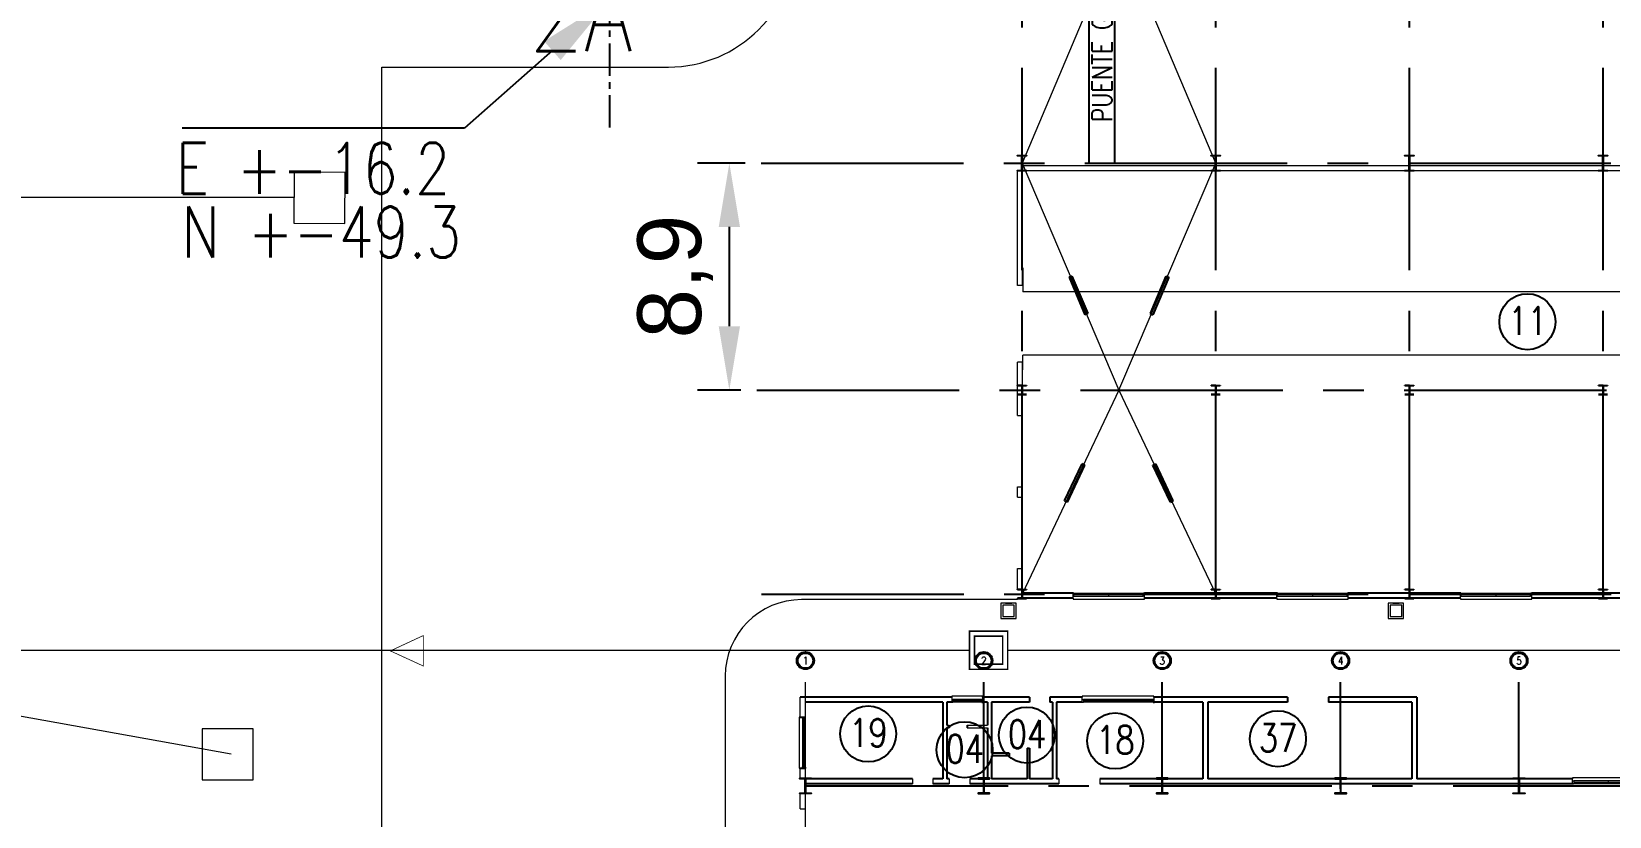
# Model space of a CAD drawing. Header units: millimetres. Extents: x -940 to 1351, y -586 to 711.
# Drawn here: x 560.4 to 622.3, y 202.6 to 233.4 of the extents above; entities that cross this region are included whole.
import ezdxf
from ezdxf import colors
from ezdxf.entities.mleader import LeaderData, LeaderLine
from ezdxf.enums import TextEntityAlignment as Align
from ezdxf.math import Vec2, Vec3

# ---------------------------------------------------------------- set-up
doc = ezdxf.new("R2010")
doc.units = ezdxf.units.MM
doc.header["$PDMODE"] = 35
doc.header["$PDSIZE"] = 1
doc.linetypes.add('CENTER', pattern=[50.8, 31.75, -6.35, 6.35, -6.35])
doc.linetypes.add('TRAZO_Y_PUNTO2', pattern=[12.7, 6.35, -3.175, 0, -3.175])
for name, color, linetype in [('00-perfiles', 3, 'Continuous'), ('camara de inspeccion', 4, 'Continuous'), ('Catenaria', 2, 'Continuous'), ('CI-Carpinteria Ventanas', 2, 'Continuous'), ('CI-Equipamiento', 253, 'Continuous'), ('CI-Mampostería', 4, 'Continuous'), ('CLOACAL PRIMARIO', 6, 'Continuous'), ('ES-Perfiles-g', 4, 'Continuous'), ('GE-Cotas', 1, 'Continuous'), ('GE-Ejes', 1, 'CENTER'), ('ME- VIAS SIN CAT', 1, 'TRAZO_Y_PUNTO2'), ('numero locales', 3, 'Continuous'), ('S_EJES', 1, 'CENTER')]:
    doc.layers.add(name, color=color, linetype=linetype)
for name, color, linetype, lineweight in [('Catenaria textos', 253, 'Continuous', 15), ('CI-Circulación', 3, 'Continuous', 20), ('CI-DRENAJES ZONA VIAS', 5, 'Continuous', 9), ('CI-PLUVIALES', 3, 'Continuous', 9), ('Circulación', 253, 'Continuous', 20)]:
    doc.layers.add(name, color=color, linetype=linetype, lineweight=lineweight)
doc.styles.add('Romans', font='romans.shx', dxfattribs={"width": 0.8})
doc.styles.add('Romans PF', font='romans.shx', dxfattribs={"width": 0.8})
doc.styles.get("Standard").update_dxf_attribs({"font": 'arial.ttf'})
doc.dimstyles.new('ISO-25', dxfattribs={"dimtxt": 2.5, "dimasz": 2.5, "dimexe": 1.25, "dimexo": 0.625, "dimtad": 1, "dimtxsty": 'Standard', "dimcen": 2.5, "dimadec": 0, "dimazin": 0, "dimtfac": 1, "dimtmove": 0, "dimatfit": 3, "dimfxl": 1, "dimarcsym": 0})

# ---------------------------------------------------------------- blocks, each defined once
blk = doc.blocks.new('v-3')
at = {"layer": 'CI-Carpinteria Ventanas', "lineweight": 5, "ltscale": 2}
for p, q in [((0.02, 0.2), (2.76, 0.2)), ((2.75, 0.179), (0.03, 0.179)), ((2.75, 0.134), (0.03, 0.134)), ((0.03, 0.089), (2.75, 0.089)), ((1.39, 0.179), (1.39, 0.089))]:
    blk.add_line(p, q, dxfattribs=at)
for points in [[(0, 0.089), (0.03, 0.089), (0.03, 0.179), (0.02, 0.179), (0.02, 0.21), (-0.035, 0.21), (-0.035, 0.2)], [(0, 0), (0, -0.04), (2.8, -0.04), (2.8, 0)], [(2.8, 0.089), (2.75, 0.089), (2.75, 0.179), (2.76, 0.179), (2.76, 0.21), (2.815, 0.21), (2.815, 0.2)]]:
    blk.add_lwpolyline(points, dxfattribs=at)
blk = doc.blocks.new('numeros locales')
at = {"layer": 'numero locales', "color": 2}
blk.add_circle((0, 0), 1.099, dxfattribs=at)
at = {"layer": 'numero locales', "style": 'Romans', "width": 0.8}
blk.add_attdef('24', text='', height=1.1, dxfattribs=at).set_placement((0.008, -0.511), align=Align.CENTER)
blk = doc.blocks.new('CAMARA DRENAJE RANURADO')
at = {"layer": 'CI-DRENAJES ZONA VIAS', "ltscale": 2}
blk.add_lwpolyline([(0, -1), (2, -1), (2, 1), (0, 1)], close=True, dxfattribs=at)
blk = doc.blocks.new('CAMARA PL')
at = {"layer": 'CI-PLUVIALES', "ltscale": 2}
for points in [[(0, -0.6), (1.2, -0.6), (1.2, 0.6), (0, 0.6)], [(0.15, -0.45), (1.05, -0.45), (1.05, 0.45), (0.15, 0.45)]]:
    blk.add_lwpolyline(points, close=True, dxfattribs=at)
blk.add_lwpolyline([(0.35, 0.6), (0.85, 0.6)], dxfattribs=at)
blk = doc.blocks.new('v-1')
at = {"layer": 'CI-Carpinteria Ventanas', "lineweight": 5, "ltscale": 2}
for p, q in [((0.02, 0.2), (1.96, 0.2)), ((1.95, 0.179), (0.03, 0.179)), ((1.95, 0.134), (0.03, 0.134)), ((0.03, 0.089), (1.95, 0.089)), ((0.99, 0.179), (0.99, 0.089))]:
    blk.add_line(p, q, dxfattribs=at)
for points in [[(0, 0.089), (0.03, 0.089), (0.03, 0.179), (0.02, 0.179), (0.02, 0.21), (-0.035, 0.21), (-0.035, 0.2)], [(0, 0), (0, -0.04), (2, -0.04), (2, 0)], [(2, 0.089), (1.95, 0.089), (1.95, 0.179), (1.96, 0.179), (1.96, 0.21), (2.015, 0.21), (2.015, 0.2)]]:
    blk.add_lwpolyline(points, dxfattribs=at)
blk = doc.blocks.new('v-4')
at = {"layer": 'CI-Carpinteria Ventanas', "lineweight": 5, "ltscale": 2}
for p, q in [((352.098, 52.824), (350.898, 52.824)), ((350.898, 52.824), (350.898, 52.784)), ((350.898, 52.695), (350.948, 52.695)), ((352.068, 52.695), (350.948, 52.695)), ((350.948, 52.695), (350.948, 52.605)), ((350.948, 52.65), (352.068, 52.65)), ((351.498, 52.605), (351.498, 52.695)), ((352.098, 52.695), (352.068, 52.695)), ((352.068, 52.695), (352.068, 52.605)), ((352.098, 52.784), (352.098, 52.824)), ((350.883, 52.574), (350.883, 52.584)), ((350.938, 52.574), (350.883, 52.574)), ((350.938, 52.605), (352.078, 52.605)), ((350.948, 52.605), (350.938, 52.605)), ((350.938, 52.605), (350.938, 52.574)), ((352.078, 52.584), (350.938, 52.584)), ((352.068, 52.605), (352.078, 52.605)), ((352.078, 52.605), (352.078, 52.574)), ((352.078, 52.574), (352.133, 52.574)), ((352.133, 52.574), (352.133, 52.584))]:
    blk.add_line(p, q, dxfattribs=at)
blk = doc.blocks.new('A$C5B8B52F2')
at = {"layer": 'ES-Perfiles-g'}
for p, q in [((5, 175), (-175, 175)), ((-175, 169), (-175, 175)), ((-5, 169), (-175, 169)), ((-5, 169), (-5, -169)), ((5, 175), (175, 175)), ((5, 169), (5, -169)), ((175, 169), (5, 169)), ((175, 175), (175, 169)), ((-5, -169), (-175, -169)), ((-175, -169), (-175, -175)), ((-175, -175), (-5, -175)), ((-5, -175), (5, -175)), ((175, -169), (5, -169)), ((5, -175), (175, -175)), ((175, -175), (175, -169))]:
    blk.add_line(p, q, dxfattribs=at)
blk = doc.blocks.new('PERFIL 350')
at = {"layer": 'ES-Perfiles-g', "lineweight": 5, "ltscale": 2, "xscale": 0.001, "yscale": 0.001, "zscale": 0.001}
blk.add_blockref('A$C5B8B52F2', (0, 0), dxfattribs=at)
blk = doc.blocks.new('*D104')
at = {"layer": '00-perfiles', "color": 0, "lineweight": -2, "transparency": 16777216}
for p, q in [((588.361, 228.25), (586.484, 228.25)), ((587.734, 221.85), (587.734, 225.75)), ((588.187, 219.35), (586.484, 219.35))]:
    blk.add_line(p, q, dxfattribs=at)
at = {"layer": '00-perfiles', "color": 0, "transparency": 16777216}
for points in [[(587.318, 225.75), (588.151, 225.75), (587.734, 228.25)], [(587.318, 221.85), (588.151, 221.85), (587.734, 219.35)]]:
    blk.add_solid(points, dxfattribs=at)
at = {"layer": 'Defpoints', "color": 0, "transparency": 16777216}
for p in [(587.734, 228.25), (588.986, 228.25), (588.812, 219.35)]:
    blk.add_point(p, dxfattribs=at)
at = {"layer": '00-perfiles', "color": 0, "transparency": 16777216, "insert": (585.607, 223.8), "char_height": 2.5, "attachment_point": 5, "rotation": 90}
blk.add_mtext('8,9', dxfattribs=at)
blk = doc.blocks.new('CI')
at = {"layer": 'camara de inspeccion', "ltscale": 2, "const_width": 0.06}
for points in [[(18012.101, 14483.509), (18012.101, 14482.759), (18012.851, 14482.759), (18013.601, 14482.759), (18013.601, 14483.509), (18013.601, 14484.259), (18012.851, 14484.259), (18012.101, 14484.259)], [(18012.301, 14483.509), (18012.301, 14482.959), (18012.851, 14482.959), (18013.401, 14482.959), (18013.401, 14483.509), (18013.401, 14484.059), (18012.851, 14484.059), (18012.301, 14484.059)]]:
    blk.add_lwpolyline(points, close=True, dxfattribs=at)
blk = doc.blocks.new('flechas')
at = {"layer": 'CLOACAL PRIMARIO', "lineweight": 20, "ltscale": 2, "const_width": 0.06}
blk.add_lwpolyline([(-17288.03, 3310.3), (-17290.61, 3309.1), (-17288.02, 3307.91), (-17288.03, 3310.3)], dxfattribs=at)
blk = doc.blocks.new('COORDENADAS 4.1')
at = {"layer": 'GE-Cotas', "ltscale": 4}
h = blk.add_hatch(color=256, dxfattribs=at)
h.dxf.hatch_style = 1
h.paths.add_polyline_path([(0, 0.5, 0.414214), (-0.5, 0), (0, 0)])
h.paths.add_polyline_path([(0, 0.5), (0, 0), (0.5, 0, 0.414214)])
h.paths.add_polyline_path([(0.5, 0), (0, 0), (0, -0.5, 0.414214)])
h.paths.add_polyline_path([(0, 0), (-0.5, 0, 0.414214), (0, -0.5)])
at = {"layer": 'GE-Cotas', "linetype": 'CENTER', "ltscale": 0.04}
for p, q in [((0, -5), (0, 5)), ((-5, 0), (5, 0))]:
    blk.add_line(p, q, dxfattribs=at)
at = {"layer": 'GE-Cotas', "ltscale": 4}
blk.add_circle((0, 0), 0.5, dxfattribs=at)
at = {"layer": 'GE-Cotas', "color": 3, "ltscale": 4, "style": 'Romans', "width": 0.8}
for tag, p in [('COORDENADASX', (-17.032, -7.6)), ('COORDENADASY', (-16.804, -10.102))]:
    blk.add_attdef(tag, p, '', height=2, dxfattribs=at)
at = {"layer": 'GE-Cotas', "color": 2, "ltscale": 4}
ml = blk.add_multileader_mtext('Standard', dxfattribs=at)
ml.set_content('', color=2)
ml.set_leader_properties()
ml.build(insert=Vec2(0, 0))
ml.multileader.update_dxf_attribs({"text_right_attachment_type": 6, "dogleg_length": 0.36, "arrow_head_size": 3})
ctx = ml.context
ctx.base_point, ctx.arrow_head_size = Vec3(-18.777, -3.02), 3
ctx.right_attachment, ctx.text_align_type = 6, 2
notes = []
notes.append((ctx, [(0, (1, 1, 0), (-5.7, -5.02), (-1, 0), 9.077, [(0, [(0, 0)], 0, [])])]))
ctx.mtext.insert, ctx.mtext.alignment, ctx.mtext.flow_direction = Vec3(-16.777, -1.02), 3, 5
for ctx, leaders in notes:
    for number, flags, end, landing, length, lines in leaders:
        leader = LeaderData()
        leader.index, (leader.has_last_leader_line, leader.has_dogleg_vector, leader.attachment_direction) = number, flags
        leader.last_leader_point, leader.dogleg_vector, leader.dogleg_length = Vec3(end), Vec3(landing), length
        for number, points, colour, breaks in lines:
            line = LeaderLine()
            line.index, line.vertices, line.color, line.breaks = number, Vec3.list(points), colors.encode_raw_color(colour), breaks
            leader.lines.append(line)
        ctx.leaders.append(leader)
blk = doc.blocks.new('cat')
at = {"layer": 'GE-Cotas', "ltscale": 4}
blk.add_blockref('COORDENADAS 4.1', (-16.178, -49.253), dxfattribs=at).add_auto_attribs({'COORDENADASY': 'N +-49.3', 'COORDENADASX': 'E +-16.2'})
at = {"layer": 'Catenaria textos', "insert": (-19.347, -48.134), "char_height": 5, "width": 356.77791, "attachment_point": 1, "line_spacing_factor": 1.200001, "style": 'Romans PF'}
blk.add_mtext('{\\H0.625x;\\C3;2A}', dxfattribs=at)

msp = doc.modelspace()

# ---------------------------------------------------------------- linework, layer by layer
at = {"layer": 'CI-Circulación', "ltscale": 2}
for p, q in [((574.094, 199.68), (574.094, 232.02)), ((574.094, 232.02), (585.343, 232.02)), ((587.569, 208.129), (587.569, 193.041))]:
    msp.add_line(p, q, dxfattribs=at)
msp.add_lwpolyline([(599.043, 211.129), (590.569, 211.129)], dxfattribs=at)
for centre, radius, start, end in [((585.343, 237.02), 5, 270, 0), ((590.569, 208.129), 3, 90, 180)]:
    msp.add_arc(centre, radius, start, end, dxfattribs=at)
at = {"layer": 'CI-DRENAJES ZONA VIAS', "ltscale": 2}
for points in [[(568.18, 205.065), (495.685, 218.097), (457.524, 231.125)], [(570.654, 226.897), (508.017, 226.897)]]:
    msp.add_lwpolyline(points, dxfattribs=at)
at = {"layer": 'CI-Equipamiento'}
for p, q in [((601.846, 246.25), (601.846, 228.25)), ((602.846, 246.25), (602.846, 228.25))]:
    msp.add_line(p, q, dxfattribs=at)
at = {"layer": 'CI-Mampostería', "lineweight": 5, "ltscale": 2}
for p, q in [((599.043, 223.45), (599.043, 227.95)), ((599.243, 227.95), (599.043, 227.95)), ((599.228, 228.158), (645.619, 228.158)), ((599.243, 227.958), (644.797, 227.958)), ((599.243, 223.45), (599.243, 227.95)), ((599.244, 223.45), (599.043, 223.45)), ((599.043, 218.35), (599.043, 220.45)), ((599.244, 220.45), (599.043, 220.45)), ((599.243, 218.35), (599.243, 220.45)), ((599.243, 218.35), (599.243, 220.45)), ((599.043, 218.35), (599.243, 218.35)), ((599.043, 215.15), (599.043, 215.55)), ((599.043, 215.55), (599.243, 215.55)), ((599.243, 215.15), (599.243, 215.55)), ((599.043, 215.15), (599.243, 215.15)), ((599.043, 211.525), (599.043, 212.35)), ((599.043, 212.35), (599.243, 212.35)), ((599.243, 211.525), (599.243, 212.35)), ((599.243, 211.525), (599.043, 211.525)), ((601.22, 211.182), (601.22, 211.382)), ((604.02, 211.182), (604.02, 211.382)), ((609.22, 211.182), (609.22, 211.382)), ((612.02, 211.182), (612.02, 211.382)), ((616.42, 211.182), (616.42, 211.382)), ((619.22, 211.182), (619.22, 211.382)), ((590.515, 206.521), (590.515, 207.305)), ((590.715, 207.105), (590.715, 206.521)), ((601.584, 207.105), (601.584, 207.305)), ((604.384, 207.305), (604.384, 207.105)), ((596.265, 206.205), (596.365, 206.205)), ((597.065, 206.205), (597.865, 206.205)), ((596.265, 206.105), (596.365, 206.105)), ((597.065, 206.105), (597.865, 206.105)), ((590.515, 204.12), (590.515, 204.521)), ((590.715, 204.521), (590.715, 204.12)), ((590.723, 203.905), (590.723, 204.105)), ((594.915, 204.105), (594.915, 203.905)), ((595.715, 204.105), (595.715, 203.905)), ((596.365, 204.105), (596.365, 203.905)), ((597.165, 204.105), (597.165, 203.905)), ((600.665, 204.105), (600.665, 203.905)), ((602.265, 204.105), (602.265, 203.905)), ((620.819, 203.905), (620.819, 204.105)), ((590.515, 202.92), (590.515, 203.52)), ((590.515, 203.52), (590.715, 203.52)), ((590.715, 203.52), (590.715, 202.92)), ((590.515, 202.92), (590.715, 202.92))]:
    msp.add_line(p, q, dxfattribs=at)
at = {"layer": 'CI-Mampostería', "ltscale": 2}
for p, q in [((601.22, 211.182), (599.043, 211.182)), ((601.22, 211.382), (599.243, 211.382)), ((609.22, 211.382), (604.02, 211.382)), ((609.22, 211.182), (604.02, 211.182)), ((616.42, 211.382), (612.02, 211.382)), ((616.42, 211.182), (612.02, 211.182)), ((624.42, 211.382), (619.22, 211.382)), ((624.42, 211.182), (619.22, 211.182)), ((596.465, 207.305), (590.515, 207.305)), ((596.115, 207.105), (590.715, 207.105)), ((596.115, 207.105), (596.115, 204.105)), ((596.465, 207.105), (596.265, 207.105)), ((596.265, 207.105), (596.265, 206.205)), ((599.515, 207.305), (597.665, 207.305)), ((597.865, 207.105), (597.665, 207.105)), ((597.865, 207.105), (597.865, 206.205)), ((599.515, 207.105), (598.015, 207.105)), ((598.015, 207.105), (598.015, 205.105)), ((599.515, 207.305), (599.515, 207.105)), ((601.584, 207.305), (600.315, 207.305)), ((600.315, 207.305), (600.315, 207.105)), ((600.415, 207.105), (600.315, 207.105)), ((600.415, 207.105), (600.415, 204.105)), ((601.584, 207.105), (600.565, 207.105)), ((600.565, 207.105), (600.565, 204.105)), ((609.638, 207.305), (604.384, 207.305)), ((606.315, 207.105), (604.384, 207.105)), ((606.315, 207.105), (606.315, 204.105)), ((609.638, 207.105), (606.515, 207.105)), ((606.515, 207.105), (606.515, 204.105)), ((609.638, 207.305), (609.638, 207.105)), ((614.715, 207.305), (611.238, 207.305)), ((611.238, 207.305), (611.238, 207.105)), ((614.515, 207.105), (611.238, 207.105)), ((614.515, 207.105), (614.515, 204.105)), ((614.715, 207.305), (614.715, 204.105)), ((590.515, 206.521), (590.715, 206.521)), ((596.365, 206.205), (596.365, 206.105)), ((597.065, 206.205), (597.065, 206.105)), ((596.265, 206.105), (596.265, 204.105)), ((597.865, 206.105), (597.865, 204.105)), ((598.715, 205.105), (598.015, 205.105)), ((598.015, 205.005), (598.015, 204.105)), ((598.715, 205.005), (598.015, 205.005)), ((598.715, 205.105), (598.715, 205.005)), ((599.415, 205.305), (599.515, 205.305)), ((599.415, 205.305), (599.415, 204.105)), ((599.515, 205.305), (599.515, 204.105)), ((590.515, 204.521), (590.715, 204.521)), ((590.515, 204.12), (590.715, 204.12)), ((594.915, 204.105), (590.723, 204.105)), ((594.915, 203.905), (590.723, 203.905)), ((596.115, 204.105), (595.715, 204.105)), ((596.365, 203.905), (595.715, 203.905)), ((596.365, 204.105), (596.265, 204.105)), ((597.865, 204.105), (597.165, 204.105)), ((600.665, 203.905), (597.165, 203.905)), ((599.415, 204.105), (598.015, 204.105)), ((600.415, 204.105), (599.515, 204.105)), ((600.665, 204.105), (600.565, 204.105)), ((606.315, 204.105), (602.265, 204.105)), ((620.819, 203.905), (602.265, 203.905)), ((614.515, 204.105), (606.515, 204.105)), ((620.819, 204.105), (614.715, 204.105))]:
    msp.add_line(p, q, dxfattribs=at)
at = {"layer": 'CI-Mampostería', "linetype": 'Continuous', "lineweight": 5, "ltscale": 2}
for p, q in [((596.465, 207.305), (596.465, 207.105)), ((597.665, 207.305), (597.665, 207.105))]:
    msp.add_line(p, q, dxfattribs=at)
at = {"layer": 'Circulación', "lineweight": 5, "ltscale": 2}
for p, q in [((599.244, 224.15), (599.244, 223.198)), ((644.797, 223.198), (599.244, 223.198)), ((644.797, 220.713), (599.244, 220.713)), ((599.245, 220.15), (599.245, 220.713))]:
    msp.add_line(p, q, dxfattribs=at)
at = {"layer": 'CLOACAL PRIMARIO', "lineweight": 5, "ltscale": 2}
for p, q in [((551.473, 209.145), (597.157, 209.145)), ((598.657, 209.145), (657.712, 209.15))]:
    msp.add_line(p, q, dxfattribs=at)
at = {"layer": 'ES-Perfiles-g'}
for p, q in [((599.212, 228.55), (599.228, 228.55)), ((606.812, 228.55), (606.828, 228.55)), ((614.412, 228.55), (614.428, 228.55)), ((622.012, 228.55), (622.028, 228.55)), ((601.176, 223.824), (601.065, 223.777)), ((601.065, 223.777), (601.688, 222.303)), ((601.176, 223.824), (601.798, 222.35)), ((604.867, 223.824), (604.244, 222.35)), ((604.977, 223.777), (604.355, 222.303)), ((604.867, 223.824), (604.977, 223.777)), ((601.798, 222.35), (601.688, 222.303)), ((604.244, 222.35), (604.355, 222.303)), ((600.891, 215.008), (601.578, 216.453)), ((601, 214.956), (601.686, 216.401)), ((601.686, 216.401), (601.578, 216.453)), ((604.356, 216.401), (604.465, 216.453)), ((605.043, 214.956), (604.356, 216.401)), ((605.151, 215.008), (604.465, 216.453)), ((601, 214.956), (600.891, 215.008)), ((605.043, 214.956), (605.151, 215.008))]:
    msp.add_line(p, q, dxfattribs=at)
for points in [[(599.212, 228.543), (599.043, 228.543), (599.043, 228.55), (599.397, 228.55), (599.397, 228.543), (599.228, 228.543), (599.228, 227.958), (599.397, 227.958), (599.397, 227.95), (599.043, 227.95), (599.043, 227.958), (599.212, 227.958)], [(606.812, 228.543), (606.643, 228.543), (606.643, 228.55), (606.997, 228.55), (606.997, 228.543), (606.828, 228.543), (606.828, 227.958), (606.997, 227.958), (606.997, 227.95), (606.643, 227.95), (606.643, 227.958), (606.812, 227.958)], [(614.412, 228.543), (614.243, 228.543), (614.243, 228.55), (614.597, 228.55), (614.597, 228.543), (614.428, 228.543), (614.428, 227.958), (614.597, 227.958), (614.597, 227.95), (614.243, 227.95), (614.243, 227.958), (614.412, 227.958)], [(622.012, 228.543), (621.843, 228.543), (621.843, 228.55), (622.197, 228.55), (622.197, 228.543), (622.028, 228.543), (622.028, 227.958), (622.197, 227.958), (622.197, 227.95), (621.843, 227.95), (621.843, 227.958), (622.012, 227.958)]]:
    msp.add_lwpolyline(points, close=True, dxfattribs=at)
at = {"layer": 'ES-Perfiles-g', "ltscale": 2}
for points in [[(590.715, 203.55), (590.715, 204.09, 0.263228), (590.696, 204.105), (590.494, 204.105), (590.494, 204.12), (590.944, 204.12), (590.944, 204.105), (590.742, 204.105, 0.263228), (590.723, 204.09), (590.723, 203.55, 0.263228), (590.742, 203.535), (590.944, 203.535), (590.944, 203.52), (590.494, 203.52), (590.494, 203.535), (590.696, 203.535, 0.263228)], [(597.715, 204.09), (597.715, 203.55, -0.263228), (597.696, 203.535), (597.494, 203.535), (597.494, 203.52), (597.944, 203.52), (597.944, 203.535), (597.742, 203.535, -0.263228), (597.723, 203.55), (597.723, 204.09, -0.263228), (597.742, 204.105), (597.944, 204.105), (597.944, 204.12), (597.494, 204.12), (597.494, 204.105), (597.696, 204.105, -0.263228)], [(604.715, 204.09), (604.715, 203.55, -0.263228), (604.696, 203.535), (604.494, 203.535), (604.494, 203.52), (604.944, 203.52), (604.944, 203.535), (604.742, 203.535, -0.263228), (604.723, 203.55), (604.723, 204.09, -0.263228), (604.742, 204.105), (604.944, 204.105), (604.944, 204.12), (604.494, 204.12), (604.494, 204.105), (604.696, 204.105, -0.263228)], [(611.715, 204.09), (611.715, 203.55, -0.263228), (611.696, 203.535), (611.494, 203.535), (611.494, 203.52), (611.944, 203.52), (611.944, 203.535), (611.742, 203.535, -0.263228), (611.723, 203.55), (611.723, 204.09, -0.263228), (611.742, 204.105), (611.944, 204.105), (611.944, 204.12), (611.494, 204.12), (611.494, 204.105), (611.696, 204.105, -0.263228)], [(618.715, 203.55), (618.715, 204.09, 0.263228), (618.696, 204.105), (618.494, 204.105), (618.494, 204.12), (618.944, 204.12), (618.944, 204.105), (618.742, 204.105, 0.263228), (618.723, 204.09), (618.723, 203.55, 0.263228), (618.742, 203.535), (618.944, 203.535), (618.944, 203.52), (618.494, 203.52), (618.494, 203.535), (618.696, 203.535, 0.263228)]]:
    msp.add_lwpolyline(points, format="xyb", close=True, dxfattribs=at)
at = {"layer": 'GE-Ejes', "ltscale": 0.25}
for p, q in [((599.22, 211.35), (599.22, 297.296)), ((606.82, 211.35), (606.82, 297.296)), ((614.42, 211.35), (614.42, 297.296)), ((622.02, 211.35), (622.02, 297.296)), ((588.986, 228.25), (863.164, 228.25)), ((588.812, 219.35), (863.164, 219.35)), ((588.992, 211.35), (863.164, 211.35)), ((597.719, 191.014), (597.719, 207.896)), ((604.719, 191.014), (604.719, 207.896)), ((611.719, 191.014), (611.719, 207.896)), ((618.719, 191.014), (618.719, 207.896)), ((590.731, 203.82), (626.926, 203.82))]:
    msp.add_line(p, q, dxfattribs=at)
at = {"layer": 'GE-Ejes', "color": 3, "linetype": 'ByBlock'}
for centre, radius in [((590.719, 208.736), 0.34), ((590.719, 208.736), 0.3), ((597.719, 208.736), 0.34), ((597.719, 208.736), 0.3), ((604.719, 208.736), 0.34), ((604.719, 208.736), 0.3), ((611.719, 208.736), 0.34), ((611.719, 208.736), 0.3), ((618.719, 208.736), 0.34), ((618.719, 208.736), 0.3)]:
    msp.add_circle(centre, radius, dxfattribs=at)
at = {"layer": 'ME- VIAS SIN CAT', "ltscale": 0.4}
for centre, start in [((576.692, 383.913), 228.86109), ((562.391, 398.174), 235.98611)]:
    msp.add_arc(centre, 200, start, 270, dxfattribs=at)
at = {"layer": 'S_EJES', "lineweight": 0, "ltscale": 50}
for p, q in [((606.82, 228.25), (599.22, 246.25)), ((606.82, 246.25), (599.22, 228.25)), ((599.22, 228.25), (603.021, 219.35)), ((603.021, 219.35), (606.82, 228.25)), ((603.021, 219.35), (599.22, 211.35)), ((603.021, 219.35), (606.82, 211.35)), ((590.719, 191.014), (590.719, 207.896))]:
    msp.add_line(p, q, dxfattribs=at)

# ---------------------------------------------------------------- block references
at = {"color": 7, "xscale": 0.5, "yscale": 0.5, "zscale": 0.5}
msp.add_blockref('flechas', (9219.737, -1445.431), dxfattribs=at)
at = {"layer": 'Catenaria'}
msp.add_blockref('cat', (599.22, 283.9), dxfattribs=at)
at = {"layer": 'CI-Carpinteria Ventanas', "lineweight": 5, "ltscale": 2}
for p in [(601.22, 211.182), (609.22, 211.182), (616.42, 211.182)]:
    msp.add_blockref('v-3', p, dxfattribs=at)
for name, p, rotation in [('v-3', (604.384, 207.305), 179.9999999999986), ('v-1', (590.515, 206.521), 270.0000000000094), ('v-3', (623.619, 204.105), 180.0000000000001)]:
    msp.add_blockref(name, p, dxfattribs=dict(at, rotation=rotation))
at = {"layer": 'CI-DRENAJES ZONA VIAS'}
for p, rotation in [((572.654, 226.888), 179.7273519336638), ((569.051, 205.065), 180.000000000503)]:
    msp.add_blockref('CAMARA DRENAJE RANURADO', p, dxfattribs=dict(at, rotation=rotation))
at = {"layer": 'CI-Mampostería', "lineweight": 5}
msp.add_blockref('v-4', (245.567, 154.521), dxfattribs=at)
at = {"layer": 'CI-PLUVIALES', "xscale": 0.4999999999999999, "yscale": 0.4999999999999999, "zscale": 0.4999999999999999}
for p in [(598.39, 210.693), (613.59, 210.693)]:
    msp.add_blockref('CAMARA PL', p, dxfattribs=at)
at = {"layer": 'CLOACAL PRIMARIO', "color": 3}
msp.add_blockref('CI', (-17414.944, -14274.364), dxfattribs=at)
at = {"layer": 'ES-Perfiles-g', "lineweight": 5, "ltscale": 2}
for p in [(599.22, 219.35), (606.82, 219.35), (614.42, 219.35), (622.02, 219.35), (599.22, 211.35), (606.82, 211.35), (614.42, 211.35), (622.02, 211.35)]:
    msp.add_blockref('PERFIL 350', p, dxfattribs=at)
at = {"layer": 'numero locales'}
for p, values in [((619.048, 222.031), {'24': '11'}), ((593.182, 205.86), {'24': '19'}), ((599.407, 205.816), {'24': '04'}), ((596.964, 205.24), {'24': '04'}), ((602.874, 205.588), {'24': '18'}), ((609.259, 205.673), {'24': '37'})]:
    msp.add_blockref('numeros locales', p, dxfattribs=at).add_auto_attribs(values)

# ---------------------------------------------------------------- texts
at = {"layer": 'CI-Equipamiento', "style": 'Romans PF', "width": 0.8}
msp.add_text('PUENTE GRUA 15 tn', height=0.78, rotation=90, dxfattribs=at).set_placement((602.751, 229.865))
at = {"layer": 'GE-Ejes', "color": 3, "char_height": 0.3, "width": 0.26667, "attachment_point": 5, "style": 'Romans'}
for s, insert in [('1', (590.719, 208.736)), ('2', (597.719, 208.736)), ('3', (604.719, 208.736)), ('4', (611.719, 208.736)), ('5', (618.719, 208.736))]:
    msp.add_mtext(s, dxfattribs=dict(at, insert=insert))

# ---------------------------------------------------------------- dimensions: what is measured, and where the dimension line sits
at = {"layer": '00-perfiles'}
dim = msp.add_linear_dim(base=(587.734, 228.25), p1=(588.812, 219.35), p2=(588.986, 228.25), angle=90, dimstyle='ISO-25', override={"dimfxl": 1.5}, dxfattribs=at)
dim.commit()
dim.dimension.update_dxf_attribs({"geometry": '*D104', "text_midpoint": (585.607, 223.8)})

doc.saveas('drawing.dxf')
